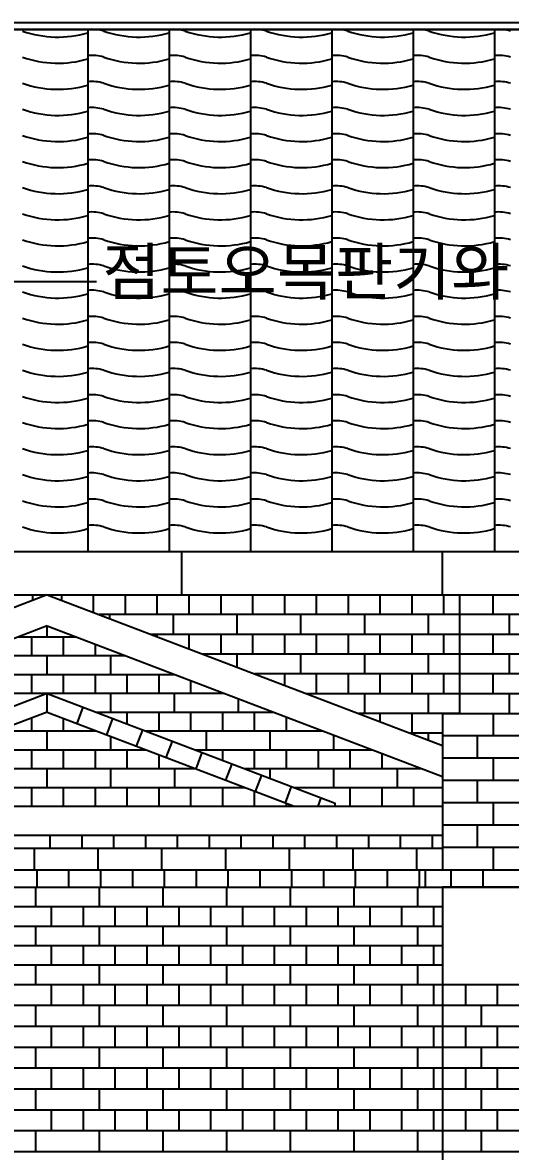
# Model space of a CAD drawing. Extents: x 101185 to 134825, y -129942 to -106182.
# Drawn here: x 118349 to 120034, y -118024 to -114124 of the extents above; entities that cross this region are included whole.
import ezdxf

# ---------------------------------------------------------------- set-up
doc = ezdxf.new("R2010")
doc.units = 0
doc.header["$LTSCALE"] = 50
doc.header["$MEASUREMENT"] = 0
for name, color, linetype in [('DIM', 7, 'CONTINUOUS'), ('ele-3', 6, 'CONTINUOUS'), ('h', 5, 'CONTINUOUS'), ('HAT', 5, 'CONTINUOUS'), ('W-1', 3, 'CONTINUOUS'), ('WALLI', 4, 'CONTINUOUS'), ('WID', 4, 'CONTINUOUS')]:
    doc.layers.add(name, color=color, linetype=linetype)
doc.styles.add('현창', font='HYWULM_0.TTF')

msp = doc.modelspace()

# ---------------------------------------------------------------- linework, layer by layer
at = {"layer": 'DIM'}
msp.add_line((117795.9, -115018.3), (118604.3, -115018.3), dxfattribs=at)
at = {"layer": 'ele-3'}
for p, q in [((112683.4, -114124.2), (123125.3, -114124.2)), ((117069.4, -117178.5), (119799.4, -117178.5)), ((117069.4, -117245.7), (119799.4, -117245.7)), ((117069.4, -117312.9), (119799.4, -117312.9)), ((117069.4, -117380.1), (119799.4, -117380.1)), ((117069.4, -117447.3), (119799.4, -117447.3))]:
    msp.add_line(p, q, dxfattribs=at)
for points in [[(118399.4, -117111.3), (118399.4, -117051.3)], [(118509.4, -117111.3), (118509.4, -117051.3)], [(118619.4, -117111.3), (118619.4, -117051.3)], [(118729.4, -117111.3), (118729.4, -117051.3)], [(118839.4, -117111.3), (118839.4, -117051.3)], [(118949.4, -117111.3), (118949.4, -117051.3)], [(119059.4, -117111.3), (119059.4, -117051.3)], [(119169.4, -117111.3), (119169.4, -117051.3)], [(119279.4, -117111.3), (119279.4, -117051.3)], [(119389.4, -117111.3), (119389.4, -117051.3)], [(119499.4, -117111.3), (119499.4, -117051.3)], [(119609.4, -117111.3), (119609.4, -117051.3)], [(119719.4, -117111.3), (119719.4, -117051.3)], [(119829.4, -117111.3), (119829.4, -117051.3)], [(119939.4, -117111.3), (119939.4, -117051.3)], [(118394.4, -117178.5), (118394.4, -117111.3)], [(118614.4, -117178.5), (118614.4, -117111.3)], [(118834.4, -117178.5), (118834.4, -117111.3)], [(119054.4, -117178.5), (119054.4, -117111.3)], [(119274.4, -117178.5), (119274.4, -117111.3)], [(119494.4, -117178.5), (119494.4, -117111.3)], [(119714.4, -117178.5), (119714.4, -117111.3)], [(118449.4, -117245.7), (118449.4, -117178.5)], [(118559.4, -117245.7), (118559.4, -117178.5)], [(118669.4, -117245.7), (118669.4, -117178.5)], [(118779.4, -117245.7), (118779.4, -117178.5)], [(118889.4, -117245.7), (118889.4, -117178.5)], [(118999.4, -117245.7), (118999.4, -117178.5)], [(119109.4, -117245.7), (119109.4, -117178.5)], [(119219.4, -117245.7), (119219.4, -117178.5)], [(119329.4, -117245.7), (119329.4, -117178.5)], [(119439.4, -117245.7), (119439.4, -117178.5)], [(119549.4, -117245.7), (119549.4, -117178.5)], [(119659.4, -117245.7), (119659.4, -117178.5)], [(119769.4, -117245.7), (119769.4, -117178.5)], [(118394.4, -117312.9), (118394.4, -117245.7)], [(118614.4, -117312.9), (118614.4, -117245.7)], [(118834.4, -117312.9), (118834.4, -117245.7)], [(119054.4, -117312.9), (119054.4, -117245.7)], [(119274.4, -117312.9), (119274.4, -117245.7)], [(119494.4, -117312.9), (119494.4, -117245.7)], [(119714.4, -117312.9), (119714.4, -117245.7)], [(118449.4, -117380.1), (118449.4, -117312.9)], [(118559.4, -117380.1), (118559.4, -117312.9)], [(118669.4, -117380.1), (118669.4, -117312.9)], [(118779.4, -117380.1), (118779.4, -117312.9)], [(118889.4, -117380.1), (118889.4, -117312.9)], [(118999.4, -117380.1), (118999.4, -117312.9)], [(119109.4, -117380.1), (119109.4, -117312.9)], [(119219.4, -117380.1), (119219.4, -117312.9)], [(119329.4, -117380.1), (119329.4, -117312.9)], [(119439.4, -117380.1), (119439.4, -117312.9)], [(119549.4, -117380.1), (119549.4, -117312.9)], [(119659.4, -117380.1), (119659.4, -117312.9)], [(119769.4, -117380.1), (119769.4, -117312.9)], [(118394.4, -117447.3), (118394.4, -117380.1)], [(118614.4, -117447.3), (118614.4, -117380.1)], [(118834.4, -117447.3), (118834.4, -117380.1)], [(119054.4, -117447.3), (119054.4, -117380.1)], [(119274.4, -117447.3), (119274.4, -117380.1)], [(119494.4, -117447.3), (119494.4, -117380.1)], [(119714.4, -117447.3), (119714.4, -117380.1)]]:
    msp.add_lwpolyline(points, dxfattribs=at)
at = {"layer": 'h'}
for p, q in [((118899.4, -116101.3), (118899.4, -115951.3)), ((119859.4, -116169.7), (118613.6, -116169.7)), ((118649.4, -116169.7), (118649.4, -116183.3)), ((118869.4, -116169.7), (118869.4, -116238)), ((119089.4, -116169.7), (119089.4, -116238)), ((119309.4, -116169.7), (119309.4, -116238)), ((119529.4, -116169.7), (119529.4, -116238)), ((119749.4, -116169.7), (119749.4, -116238)), ((118434.4, -116246.3), (118434.4, -116208.4)), ((118334.7, -116246.3), (118534, -116246.3)), ((118379.4, -116246.3), (118379.4, -116311.3)), ((118489.4, -116246.3), (118489.4, -116311.3)), ((119859.4, -116238), (118792.8, -116238)), ((118599.4, -116271.3), (118599.4, -116311.3)), ((118164.3, -116311.3), (118704.4, -116311.3)), ((118434.4, -116376.3), (118434.4, -116311.3)), ((118654.3, -116376.3), (118654.3, -116311.3)), ((119859.4, -116306.3), (118972, -116306.3)), ((119089.4, -116306.3), (119089.4, -116351.1)), ((119309.4, -116306.3), (119309.4, -116374.7)), ((119529.4, -116306.3), (119529.4, -116374.7)), ((119749.4, -116306.3), (119749.4, -116374.7)), ((117993.8, -116376.3), (118874.9, -116376.3)), ((118379.4, -116376.3), (118379.4, -116441.3)), ((118489.4, -116376.3), (118489.4, -116441.3)), ((118599.4, -116376.3), (118599.4, -116441.3)), ((118709.4, -116376.3), (118709.4, -116441.3)), ((118819.4, -116376.3), (118819.4, -116441.3)), ((119859.4, -116374.7), (119151.3, -116374.7)), ((118929.4, -116397.1), (118929.4, -116441.3)), ((117823.3, -116441.3), (119045.4, -116441.3)), ((118434.4, -116506.3), (118434.4, -116442.1)), ((118654.3, -116506.3), (118654.3, -116441.3)), ((118874.3, -116506.3), (118874.3, -116441.3)), ((119859.4, -116443), (119330.5, -116443)), ((119529.4, -116443), (119529.4, -116511.3)), ((119749.4, -116443), (119749.4, -116511.3)), ((118537.1, -116545.5), (118558.5, -116489.5)), ((119094.3, -116506.3), (119094.3, -116460)), ((118379.4, -116527.3), (118379.4, -116571.3)), ((118489.4, -116527.3), (118489.4, -116571.3)), ((118602.8, -116506.3), (119215.9, -116506.3)), ((118639.9, -116584.7), (118661.3, -116528.7)), ((118709.4, -116506.3), (118709.4, -116547)), ((118819.4, -116506.3), (118819.4, -116571.3)), ((118929.4, -116506.3), (118929.4, -116571.3)), ((119039.4, -116506.3), (119039.4, -116571.3)), ((119149.4, -116506.3), (119149.4, -116571.3)), ((119259.4, -116522.9), (119259.4, -116571.3)), ((119859.4, -116511.3), (119509.7, -116511.3)), ((119974.4, -116511.3), (119974.4, -116588.5)), ((118263.9, -116571.3), (118604.8, -116571.3)), ((118434.4, -116636.3), (118434.4, -116571.3)), ((118742.7, -116623.9), (118764.1, -116567.8)), ((118773.3, -116571.3), (119386.4, -116571.3)), ((118984.3, -116636.3), (118984.3, -116571.3)), ((119204.3, -116636.3), (119204.3, -116571.3)), ((118654.4, -116636.3), (118654.4, -116590.2)), ((118845.5, -116663.1), (118866.9, -116607)), ((119424.3, -116636.3), (119424.3, -116585.8)), ((119799.4, -116579.7), (119688.9, -116579.7)), ((119749.4, -116579.7), (119749.4, -116602.7)), ((120259.4, -116588.5), (119799.4, -116588.5)), ((119919.4, -116588.5), (119919.4, -116665.6)), ((118093.4, -116636.3), (118775.3, -116636.3)), ((118379.4, -116636.3), (118379.4, -116701.3)), ((118489.4, -116636.3), (118489.4, -116701.3)), ((118599.4, -116636.3), (118599.4, -116701.3)), ((118709.4, -116636.3), (118709.4, -116701.3)), ((118943.7, -116636.3), (119556.9, -116636.3)), ((118948.3, -116702.3), (118969.6, -116646.2)), ((119039.4, -116636.3), (119039.4, -116672.8)), ((119149.4, -116636.3), (119149.4, -116701.3)), ((119259.4, -116636.3), (119259.4, -116701.3)), ((119369.4, -116636.3), (119369.4, -116701.3)), ((119479.4, -116636.3), (119479.4, -116701.3)), ((119589.4, -116648.7), (119589.4, -116701.3)), ((118819.4, -116653.1), (118819.4, -116701.3)), ((119051, -116741.5), (119072.4, -116685.4)), ((120259.4, -116665.6), (119799.4, -116665.6)), ((119974.4, -116665.6), (119974.4, -116742.8)), ((117922.9, -116701.3), (118945.8, -116701.3)), ((118434.4, -116766.3), (118434.4, -116701.3)), ((118654.4, -116766.3), (118654.4, -116701.3)), ((118874.4, -116766.3), (118874.4, -116701.3)), ((118929.4, -116695.1), (118929.4, -116701.3)), ((119114.2, -116701.3), (119727.3, -116701.3)), ((119153.8, -116780.7), (119175.2, -116724.6)), ((119204.3, -116735.7), (119204.3, -116701.3)), ((119424.3, -116766.3), (119424.3, -116701.3)), ((119644.3, -116766.3), (119644.3, -116701.3)), ((117752.4, -116766.3), (119116.3, -116766.3)), ((118379.4, -116766.3), (118379.4, -116831.3)), ((118489.4, -116766.3), (118489.4, -116831.3)), ((118599.4, -116766.3), (118599.4, -116831.3)), ((118709.4, -116766.3), (118709.4, -116831.3)), ((118819.4, -116766.3), (118819.4, -116831.3)), ((118929.4, -116766.3), (118929.4, -116831.3)), ((119039.4, -116766.3), (119039.4, -116831.3)), ((119256.6, -116819.9), (119278, -116763.8)), ((119284.7, -116766.3), (119799.4, -116766.3)), ((119479.4, -116766.3), (119479.4, -116831.3)), ((119589.4, -116766.3), (119589.4, -116831.3)), ((119699.4, -116766.3), (119699.4, -116831.3)), ((120259.4, -116742.8), (119799.4, -116742.8)), ((119919.4, -116742.8), (119919.4, -116819.9)), ((119149.4, -116779), (119149.4, -116831.3)), ((119370, -116831.3), (119380.8, -116803)), ((119259.4, -116820.9), (119259.4, -116831.3)), ((120259.4, -116819.9), (119799.4, -116819.9)), ((119974.4, -116819.9), (119974.4, -116897.1)), ((120259.4, -116897.1), (119799.4, -116897.1)), ((119919.4, -116897.1), (119919.4, -116974.2)), ((118444.4, -116976.3), (118444.4, -116931.3)), ((118554.4, -116976.3), (118554.4, -116931.3)), ((118664.4, -116976.3), (118664.4, -116931.3)), ((118774.4, -116976.3), (118774.4, -116931.3)), ((118884.4, -116976.3), (118884.4, -116931.3)), ((118994.4, -116976.3), (118994.4, -116931.3)), ((119104.4, -116976.3), (119104.4, -116931.3)), ((119214.4, -116976.3), (119214.4, -116931.3)), ((119324.4, -116976.3), (119324.4, -116931.3)), ((119434.4, -116976.3), (119434.4, -116931.3)), ((119544.4, -116976.3), (119544.4, -116931.3)), ((119654.4, -116976.3), (119654.4, -116931.3)), ((119764.4, -116976.3), (119764.4, -116931.3)), ((117069.4, -116976.3), (119799.4, -116976.3)), ((118389.4, -116976.3), (118389.4, -117051.3)), ((118609.4, -116976.3), (118609.4, -117051.3)), ((118829.4, -116976.3), (118829.4, -117051.3)), ((119049.4, -116976.3), (119049.4, -117051.3)), ((119269.4, -116976.3), (119269.4, -117051.3)), ((119489.4, -116976.3), (119489.4, -117051.3)), ((119709.4, -116976.3), (119709.4, -117051.3)), ((120259.4, -116974.2), (119799.4, -116974.2)), ((119974.4, -116974.2), (119974.4, -117051.3)), ((117069.4, -117519.4), (119799.4, -117519.4)), ((117069.4, -117591.5), (119799.4, -117591.5)), ((117069.4, -117663.6), (119799.4, -117663.6)), ((117069.4, -117735.7), (119799.4, -117735.7)), ((117069.4, -117807.9), (119799.4, -117807.9)), ((117069.4, -117880), (119799.4, -117880)), ((117069.4, -117952.1), (119799.4, -117952.1)), ((117069.4, -118024.2), (119799.4, -118024.2))]:
    msp.add_line(p, q, dxfattribs=at)
for points in [[(118384.4, -116120.4), (118384.4, -116101.3)], [(118484.4, -116120.4), (118484.4, -116101.3)], [(118594.4, -116162.4), (118594.4, -116101.3)], [(118704.4, -116169.7), (118704.4, -116101.3)], [(118814.4, -116169.7), (118814.4, -116101.3)], [(118924.4, -116169.7), (118924.4, -116101.3)], [(119034.4, -116169.7), (119034.4, -116101.3)], [(119144.4, -116169.7), (119144.4, -116101.3)], [(119254.4, -116169.7), (119254.4, -116101.3)], [(119364.4, -116169.7), (119364.4, -116101.3)], [(119474.4, -116169.7), (119474.4, -116101.3)], [(119584.4, -116169.7), (119584.4, -116101.3)], [(119694.4, -116169.7), (119694.4, -116101.3)], [(119804.4, -116169.7), (119804.4, -116101.3)], [(118814.4, -116246.2), (118814.4, -116238)], [(118924.4, -116288.2), (118924.4, -116238)], [(119034.4, -116306.3), (119034.4, -116238)], [(119144.4, -116306.3), (119144.4, -116238)], [(119254.4, -116306.3), (119254.4, -116238)], [(119364.4, -116306.3), (119364.4, -116238)], [(119474.4, -116306.3), (119474.4, -116238)], [(119584.4, -116306.3), (119584.4, -116238)], [(119694.4, -116306.3), (119694.4, -116238)], [(119804.4, -116306.3), (119804.4, -116238)], [(119254.4, -116414), (119254.4, -116374.7)], [(119364.4, -116443), (119364.4, -116374.7)], [(119474.4, -116443), (119474.4, -116374.7)], [(119584.4, -116443), (119584.4, -116374.7)], [(119694.4, -116443), (119694.4, -116374.7)], [(119804.4, -116443), (119804.4, -116374.7)], [(119584.4, -116539.8), (119584.4, -116511.3)], [(119694.4, -116579.7), (119694.4, -116511.3)], [(118449.4, -117519.4), (118449.4, -117447.3)], [(118559.4, -117519.4), (118559.4, -117447.3)], [(118669.4, -117519.4), (118669.4, -117447.3)], [(118779.4, -117519.4), (118779.4, -117447.3)], [(118889.4, -117519.4), (118889.4, -117447.3)], [(118999.4, -117519.4), (118999.4, -117447.3)], [(119109.4, -117519.4), (119109.4, -117447.3)], [(119219.4, -117519.4), (119219.4, -117447.3)], [(119329.4, -117519.4), (119329.4, -117447.3)], [(119439.4, -117519.4), (119439.4, -117447.3)], [(119549.4, -117519.4), (119549.4, -117447.3)], [(119659.4, -117519.4), (119659.4, -117447.3)], [(119769.4, -117519.4), (119769.4, -117447.3)], [(118394.4, -117591.5), (118394.4, -117519.4)], [(118614.4, -117591.5), (118614.4, -117519.4)], [(118834.4, -117591.5), (118834.4, -117519.4)], [(119054.4, -117591.5), (119054.4, -117519.4)], [(119274.4, -117591.5), (119274.4, -117519.4)], [(119494.4, -117591.5), (119494.4, -117519.4)], [(119714.4, -117591.5), (119714.4, -117519.4)], [(118449.4, -117663.6), (118449.4, -117591.5)], [(118559.4, -117663.6), (118559.4, -117591.5)], [(118669.4, -117663.6), (118669.4, -117591.5)], [(118779.4, -117663.6), (118779.4, -117591.5)], [(118889.4, -117663.6), (118889.4, -117591.5)], [(118999.4, -117663.6), (118999.4, -117591.5)], [(119109.4, -117663.6), (119109.4, -117591.5)], [(119219.4, -117663.6), (119219.4, -117591.5)], [(119329.4, -117663.6), (119329.4, -117591.5)], [(119439.4, -117663.6), (119439.4, -117591.5)], [(119549.4, -117663.6), (119549.4, -117591.5)], [(119659.4, -117663.6), (119659.4, -117591.5)], [(119769.4, -117663.6), (119769.4, -117591.5)], [(118394.4, -117735.7), (118394.4, -117663.6)], [(118614.4, -117735.7), (118614.4, -117663.6)], [(118834.4, -117735.7), (118834.4, -117663.6)], [(119054.4, -117735.7), (119054.4, -117663.6)], [(119274.4, -117735.7), (119274.4, -117663.6)], [(119494.4, -117735.7), (119494.4, -117663.6)], [(119714.4, -117735.7), (119714.4, -117663.6)], [(118449.4, -117807.9), (118449.4, -117735.7)], [(118559.4, -117807.9), (118559.4, -117735.7)], [(118669.4, -117807.9), (118669.4, -117735.7)], [(118779.4, -117807.9), (118779.4, -117735.7)], [(118889.4, -117807.9), (118889.4, -117735.7)], [(118999.4, -117807.9), (118999.4, -117735.7)], [(119109.4, -117807.9), (119109.4, -117735.7)], [(119219.4, -117807.9), (119219.4, -117735.7)], [(119329.4, -117807.9), (119329.4, -117735.7)], [(119439.4, -117807.9), (119439.4, -117735.7)], [(119549.4, -117807.9), (119549.4, -117735.7)], [(119659.4, -117807.9), (119659.4, -117735.7)], [(119769.4, -117807.9), (119769.4, -117735.7)], [(118394.4, -117880), (118394.4, -117807.9)], [(118614.4, -117880), (118614.4, -117807.9)], [(118834.4, -117880), (118834.4, -117807.9)], [(119054.4, -117880), (119054.4, -117807.9)], [(119274.4, -117880), (119274.4, -117807.9)], [(119494.4, -117880), (119494.4, -117807.9)], [(119714.4, -117880), (119714.4, -117807.9)], [(118449.4, -117952.1), (118449.4, -117880)], [(118559.4, -117952.1), (118559.4, -117880)], [(118669.4, -117952.1), (118669.4, -117880)], [(118779.4, -117952.1), (118779.4, -117880)], [(118889.4, -117952.1), (118889.4, -117880)], [(118999.4, -117952.1), (118999.4, -117880)], [(119109.4, -117952.1), (119109.4, -117880)], [(119219.4, -117952.1), (119219.4, -117880)], [(119329.4, -117952.1), (119329.4, -117880)], [(119439.4, -117952.1), (119439.4, -117880)], [(119549.4, -117952.1), (119549.4, -117880)], [(119659.4, -117952.1), (119659.4, -117880)], [(119769.4, -117952.1), (119769.4, -117880)], [(118394.4, -118024.2), (118394.4, -117952.1)], [(118614.4, -118024.2), (118614.4, -117952.1)], [(118834.4, -118024.2), (118834.4, -117952.1)], [(119054.4, -118024.2), (119054.4, -117952.1)], [(119274.4, -118024.2), (119274.4, -117952.1)], [(119494.4, -118024.2), (119494.4, -117952.1)], [(119714.4, -118024.2), (119714.4, -117952.1)]]:
    msp.add_lwpolyline(points, dxfattribs=at)
at = {"layer": 'HAT'}
for centre, radius, start, end in [((118471.4, -113807.3), 367, 250.5449, 286.3543), ((118588.9, -114294.1), 146.7, 73.7335, 95.5336), ((118752.2, -113807.3), 367, 250.5449, 286.3543), ((118869.6, -114294.1), 146.7, 73.7335, 95.5336), ((119032.9, -113807.3), 367, 250.5449, 286.3543), ((119150.4, -114294.1), 146.7, 73.7335, 95.5336), ((119313.7, -113807.3), 367, 250.5449, 286.3543), ((119431.2, -114294.1), 146.7, 73.7335, 95.5336), ((119594.5, -113807.3), 367, 250.5449, 286.3543), ((119712, -114294.1), 146.7, 73.7335, 95.5336), ((119875.3, -113807.3), 367, 250.5449, 286.3543), ((119992.7, -114294.1), 146.7, 73.7335, 95.5336), ((118471.4, -113897.5), 367, 250.5449, 286.3543), ((118588.9, -114384.3), 146.7, 73.7335, 95.5336), ((118752.2, -113897.5), 367, 250.5449, 286.3543), ((118869.6, -114384.3), 146.7, 73.7335, 95.5336), ((119032.9, -113897.5), 367, 250.5449, 286.3543), ((119150.4, -114384.3), 146.7, 73.7335, 95.5336), ((119313.7, -113897.5), 367, 250.5449, 286.3543), ((119431.2, -114384.3), 146.7, 73.7335, 95.5336), ((119594.5, -113897.5), 367, 250.5449, 286.3543), ((119712, -114384.3), 146.7, 73.7335, 95.5336), ((119875.3, -113897.5), 367, 250.5449, 286.3543), ((119992.7, -114384.3), 146.7, 73.7335, 95.5336), ((118471.4, -113987.7), 367, 250.5449, 286.3543), ((118588.9, -114474.4), 146.7, 73.7335, 95.5336), ((118752.2, -113987.7), 367, 250.5449, 286.3543), ((118869.6, -114474.4), 146.7, 73.7335, 95.5336), ((119032.9, -113987.7), 367, 250.5449, 286.3543), ((119150.4, -114474.4), 146.7, 73.7335, 95.5336), ((119313.7, -113987.7), 367, 250.5449, 286.3543), ((119431.2, -114474.4), 146.7, 73.7335, 95.5336), ((119594.5, -113987.7), 367, 250.5449, 286.3543), ((119712, -114474.4), 146.7, 73.7335, 95.5336), ((119875.3, -113987.7), 367, 250.5449, 286.3543), ((119992.7, -114474.4), 146.7, 73.7335, 95.5336), ((118471.4, -114077.8), 367, 250.5449, 286.3543), ((118588.9, -114564.6), 146.7, 73.7335, 95.5336), ((118752.2, -114077.8), 367, 250.5449, 286.3543), ((118869.6, -114564.6), 146.7, 73.7335, 95.5336), ((119032.9, -114077.8), 367, 250.5449, 286.3543), ((119150.4, -114564.6), 146.7, 73.7335, 95.5336), ((119313.7, -114077.8), 367, 250.5449, 286.3543), ((119431.2, -114564.6), 146.7, 73.7335, 95.5336), ((119594.5, -114077.8), 367, 250.5449, 286.3543), ((119712, -114564.6), 146.7, 73.7335, 95.5336), ((119875.3, -114077.8), 367, 250.5449, 286.3543), ((119992.7, -114564.6), 146.7, 73.7335, 95.5336), ((118471.4, -114168), 367, 250.5449, 286.3543), ((118588.9, -114654.8), 146.7, 73.7335, 95.5336), ((118752.2, -114168), 367, 250.5449, 286.3543), ((118869.6, -114654.8), 146.7, 73.7335, 95.5336), ((119032.9, -114168), 367, 250.5449, 286.3543), ((119150.4, -114654.8), 146.7, 73.7335, 95.5336), ((119313.7, -114168), 367, 250.5449, 286.3543), ((119431.2, -114654.8), 146.7, 73.7335, 95.5336), ((119594.5, -114168), 367, 250.5449, 286.3543), ((119712, -114654.8), 146.7, 73.7335, 95.5336), ((119875.3, -114168), 367, 250.5449, 286.3543), ((119992.7, -114654.8), 146.7, 73.7335, 95.5336), ((118471.4, -114258.1), 367, 250.5449, 286.3543), ((118588.9, -114744.9), 146.7, 73.7335, 95.5336), ((118752.2, -114258.1), 367, 250.5449, 286.3543), ((118869.6, -114744.9), 146.7, 73.7335, 95.5336), ((119032.9, -114258.1), 367, 250.5449, 286.3543), ((119150.4, -114744.9), 146.7, 73.7335, 95.5336), ((119313.7, -114258.1), 367, 250.5449, 286.3543), ((119431.2, -114744.9), 146.7, 73.7335, 95.5336), ((119594.5, -114258.1), 367, 250.5449, 286.3543), ((119712, -114744.9), 146.7, 73.7335, 95.5336), ((119875.3, -114258.1), 367, 250.5449, 286.3543), ((119992.7, -114744.9), 146.7, 73.7335, 95.5336), ((118471.4, -114348.3), 367, 250.5449, 286.3543), ((118588.9, -114835.1), 146.7, 73.7335, 95.5336), ((118752.2, -114348.3), 367, 250.5449, 286.3543), ((118869.6, -114835.1), 146.7, 73.7335, 95.5336), ((119032.9, -114348.3), 367, 250.5449, 286.3543), ((119150.4, -114835.1), 146.7, 73.7335, 95.5336), ((119313.7, -114348.3), 367, 250.5449, 286.3543), ((119431.2, -114835.1), 146.7, 73.7335, 95.5336), ((119594.5, -114348.3), 367, 250.5449, 286.3543), ((119712, -114835.1), 146.7, 73.7335, 95.5336), ((119875.3, -114348.3), 367, 250.5449, 286.3543), ((119992.7, -114835.1), 146.7, 73.7335, 95.5336), ((118471.4, -114438.5), 367, 250.5449, 286.3543), ((118588.9, -114925.2), 146.7, 73.7335, 95.5336), ((118752.2, -114438.5), 367, 250.5449, 286.3543), ((118869.6, -114925.2), 146.7, 73.7335, 95.5336), ((119032.9, -114438.5), 367, 250.5449, 286.3543), ((119150.4, -114925.2), 146.7, 73.7335, 95.5336), ((119313.7, -114438.5), 367, 250.5449, 286.3543), ((119431.2, -114925.2), 146.7, 73.7335, 95.5336), ((119594.5, -114438.5), 367, 250.5449, 286.3543), ((119712, -114925.2), 146.7, 73.7335, 95.5336), ((119875.3, -114438.5), 367, 250.5449, 286.3543), ((119992.7, -114925.2), 146.7, 73.7335, 95.5336), ((118471.4, -114528.6), 367, 250.5449, 286.3543), ((118588.9, -115015.4), 146.7, 73.7335, 95.5336), ((118752.2, -114528.6), 367, 250.5449, 286.3543), ((118869.6, -115015.4), 146.7, 73.7335, 95.5336), ((119032.9, -114528.6), 367, 250.5449, 286.3543), ((119150.4, -115015.4), 146.7, 73.7335, 95.5336), ((119313.7, -114528.6), 367, 250.5449, 286.3543), ((119431.2, -115015.4), 146.7, 73.7335, 95.5336), ((119594.5, -114528.6), 367, 250.5449, 286.3543), ((119712, -115015.4), 146.7, 73.7335, 95.5336), ((119875.3, -114528.6), 367, 250.5449, 286.3543), ((119992.7, -115015.4), 146.7, 73.7335, 95.5336), ((118471.4, -114618.8), 367, 250.5449, 286.3543), ((118588.9, -115105.6), 146.7, 73.7335, 95.5336), ((118752.2, -114618.8), 367, 250.5449, 286.3543), ((118869.6, -115105.6), 146.7, 73.7335, 95.5336), ((119032.9, -114618.8), 367, 250.5449, 286.3543), ((119150.4, -115105.6), 146.7, 73.7335, 95.5336), ((119313.7, -114618.8), 367, 250.5449, 286.3543), ((119431.2, -115105.6), 146.7, 73.7335, 95.5336), ((119594.5, -114618.8), 367, 250.5449, 286.3543), ((119712, -115105.6), 146.7, 73.7335, 95.5336), ((119875.3, -114618.8), 367, 250.5449, 286.3543), ((119992.7, -115105.6), 146.7, 73.7335, 95.5336), ((118588.9, -115195.7), 146.7, 73.7335, 95.5336), ((118869.6, -115195.7), 146.7, 73.7335, 95.5336), ((119150.4, -115195.7), 146.7, 73.7335, 95.5336), ((119431.2, -115195.7), 146.7, 73.7335, 95.5336), ((119712, -115195.7), 146.7, 73.7335, 95.5336), ((119992.7, -115195.7), 146.7, 73.7335, 95.5336), ((118471.4, -114708.9), 367, 250.5449, 286.3543), ((118752.2, -114708.9), 367, 250.5449, 286.3543), ((119032.9, -114708.9), 367, 250.5449, 286.3543), ((119313.7, -114708.9), 367, 250.5449, 286.3543), ((119594.5, -114708.9), 367, 250.5449, 286.3543), ((119875.3, -114708.9), 367, 250.5449, 286.3543), ((118471.4, -114799.1), 367, 250.5449, 286.3543), ((118588.9, -115285.9), 146.7, 73.7335, 95.5336), ((118752.2, -114799.1), 367, 250.5449, 286.3543), ((118869.6, -115285.9), 146.7, 73.7335, 95.5336), ((119032.9, -114799.1), 367, 250.5449, 286.3543), ((119150.4, -115285.9), 146.7, 73.7335, 95.5336), ((119313.7, -114799.1), 367, 250.5449, 286.3543), ((119431.2, -115285.9), 146.7, 73.7335, 95.5336), ((119594.5, -114799.1), 367, 250.5449, 286.3543), ((119712, -115285.9), 146.7, 73.7335, 95.5336), ((119875.3, -114799.1), 367, 250.5449, 286.3543), ((119992.7, -115285.9), 146.7, 73.7335, 95.5336), ((118471.4, -114889.3), 367, 250.5449, 286.3543), ((118588.9, -115376), 146.7, 73.7335, 95.5336), ((118752.2, -114889.3), 367, 250.5449, 286.3543), ((118869.6, -115376), 146.7, 73.7335, 95.5336), ((119032.9, -114889.3), 367, 250.5449, 286.3543), ((119150.4, -115376), 146.7, 73.7335, 95.5336), ((119313.7, -114889.3), 367, 250.5449, 286.3543), ((119431.2, -115376), 146.7, 73.7335, 95.5336), ((119594.5, -114889.3), 367, 250.5449, 286.3543), ((119712, -115376), 146.7, 73.7335, 95.5336), ((119875.3, -114889.3), 367, 250.5449, 286.3543), ((119992.7, -115376), 146.7, 73.7335, 95.5336), ((118588.9, -115466.2), 146.7, 73.7335, 95.5336), ((118869.6, -115466.2), 146.7, 73.7335, 95.5336), ((119150.4, -115466.2), 146.7, 73.7335, 95.5336), ((119431.2, -115466.2), 146.7, 73.7335, 95.5336), ((119712, -115466.2), 146.7, 73.7335, 95.5336), ((119992.7, -115466.2), 146.7, 73.7335, 95.5336), ((118471.4, -114979.4), 367, 250.5449, 286.3543), ((118752.2, -114979.4), 367, 250.5449, 286.3543), ((119032.9, -114979.4), 367, 250.5449, 286.3543), ((119313.7, -114979.4), 367, 250.5449, 286.3543), ((119594.5, -114979.4), 367, 250.5449, 286.3543), ((119875.3, -114979.4), 367, 250.5449, 286.3543), ((118471.4, -115069.6), 367, 250.5449, 286.3543), ((118588.9, -115556.4), 146.7, 73.7335, 95.5336), ((118752.2, -115069.6), 367, 250.5449, 286.3543), ((118869.6, -115556.4), 146.7, 73.7335, 95.5336), ((119032.9, -115069.6), 367, 250.5449, 286.3543), ((119150.4, -115556.4), 146.7, 73.7335, 95.5336), ((119313.7, -115069.6), 367, 250.5449, 286.3543), ((119431.2, -115556.4), 146.7, 73.7335, 95.5336), ((119594.5, -115069.6), 367, 250.5449, 286.3543), ((119712, -115556.4), 146.7, 73.7335, 95.5336), ((119875.3, -115069.6), 367, 250.5449, 286.3543), ((119992.7, -115556.4), 146.7, 73.7335, 95.5336), ((118471.4, -115159.7), 367, 250.5449, 286.3543), ((118588.9, -115646.5), 146.7, 73.7335, 95.5336), ((118752.2, -115159.7), 367, 250.5449, 286.3543), ((118869.6, -115646.5), 146.7, 73.7335, 95.5336), ((119032.9, -115159.7), 367, 250.5449, 286.3543), ((119150.4, -115646.5), 146.7, 73.7335, 95.5336), ((119313.7, -115159.7), 367, 250.5449, 286.3543), ((119431.2, -115646.5), 146.7, 73.7335, 95.5336), ((119594.5, -115159.7), 367, 250.5449, 286.3543), ((119712, -115646.5), 146.7, 73.7335, 95.5336), ((119875.3, -115159.7), 367, 250.5449, 286.3543), ((119992.7, -115646.5), 146.7, 73.7335, 95.5336), ((118471.4, -115249.9), 367, 250.5449, 286.3543), ((118588.9, -115736.7), 146.7, 73.7335, 95.5336), ((118752.2, -115249.9), 367, 250.5449, 286.3543), ((118869.6, -115736.7), 146.7, 73.7335, 95.5336), ((119032.9, -115249.9), 367, 250.5449, 286.3543), ((119150.4, -115736.7), 146.7, 73.7335, 95.5336), ((119313.7, -115249.9), 367, 250.5449, 286.3543), ((119431.2, -115736.7), 146.7, 73.7335, 95.5336), ((119594.5, -115249.9), 367, 250.5449, 286.3543), ((119712, -115736.7), 146.7, 73.7335, 95.5336), ((119875.3, -115249.9), 367, 250.5449, 286.3543), ((119992.7, -115736.7), 146.7, 73.7335, 95.5336), ((118471.4, -115340), 367, 250.5449, 286.3543), ((118588.9, -115826.8), 146.7, 73.7335, 95.5336), ((118752.2, -115340), 367, 250.5449, 286.3543), ((118869.6, -115826.8), 146.7, 73.7335, 95.5336), ((119032.9, -115340), 367, 250.5449, 286.3543), ((119150.4, -115826.8), 146.7, 73.7335, 95.5336), ((119313.7, -115340), 367, 250.5449, 286.3543), ((119431.2, -115826.8), 146.7, 73.7335, 95.5336), ((119594.5, -115340), 367, 250.5449, 286.3543), ((119712, -115826.8), 146.7, 73.7335, 95.5336), ((119875.3, -115340), 367, 250.5449, 286.3543), ((119992.7, -115826.8), 146.7, 73.7335, 95.5336), ((118471.4, -115430.2), 367, 250.5449, 286.3543), ((118588.9, -115917), 146.7, 73.7335, 95.5336), ((118752.2, -115430.2), 367, 250.5449, 286.3543), ((118869.6, -115917), 146.7, 73.7335, 95.5336), ((119032.9, -115430.2), 367, 250.5449, 286.3543), ((119150.4, -115917), 146.7, 73.7335, 95.5336), ((119313.7, -115430.2), 367, 250.5449, 286.3543), ((119431.2, -115917), 146.7, 73.7335, 95.5336), ((119594.5, -115430.2), 367, 250.5449, 286.3543), ((119712, -115917), 146.7, 73.7335, 95.5336), ((119875.3, -115430.2), 367, 250.5449, 286.3543), ((119992.7, -115917), 146.7, 73.7335, 95.5336), ((118471.4, -115520.4), 367, 250.5449, 286.3543), ((118588.9, -116007.2), 146.7, 73.7335, 95.5336), ((118752.2, -115520.4), 367, 250.5449, 286.3543), ((118869.6, -116007.2), 146.7, 73.7335, 95.5336), ((119032.9, -115520.4), 367, 250.5449, 286.3543), ((119150.4, -116007.2), 146.7, 73.7335, 95.5336), ((119313.7, -115520.4), 367, 250.5449, 286.3543), ((119431.2, -116007.2), 146.7, 73.7335, 95.5336), ((119594.5, -115520.4), 367, 250.5449, 286.3543), ((119712, -116007.2), 146.7, 73.7335, 95.5336), ((119875.3, -115520.4), 367, 250.5449, 286.3543), ((119992.7, -116007.2), 146.7, 73.7335, 95.5336)]:
    msp.add_arc(centre, radius, start, end, dxfattribs=at)
at = {"layer": 'W-1'}
for p, q in [((119799.4, -116511.3), (119799.4, -117051.3)), ((119799.4, -116511.3), (120259.4, -116511.3)), ((113734.4, -117051.3), (123011.9, -117051.3)), ((119739.4, -117051.3), (119739.4, -117111.3)), ((113734.4, -117111.3), (123011.9, -117111.3)), ((119799.4, -117111.3), (119799.4, -120578.8))]:
    msp.add_line(p, q, dxfattribs=at)
at = {"layer": 'WALLI'}
msp.add_line((112689.4, -114148.2), (123119.3, -114148.2), dxfattribs=at)
at = {"layer": 'WID'}
for p, q in [((123099.4, -114148.2), (112709.4, -114148.2)), ((118574.7, -114148.2), (118574.7, -115951.3)), ((118855.5, -114148.2), (118855.5, -115951.3)), ((119136.3, -114148.2), (119136.3, -115951.3)), ((119417, -114148.2), (119417, -115951.3)), ((119697.8, -114148.2), (119697.8, -115951.3)), ((119978.6, -114148.2), (119978.6, -115951.3)), ((116609.4, -115951.3), (120259.4, -115951.3)), ((119799.4, -116101.3), (119799.4, -115951.3)), ((116609.4, -116101.3), (120259.4, -116101.3)), ((118434.4, -116101.3), (117069.4, -116621.8)), ((118434.4, -116101.3), (119799.4, -116621.8)), ((119859.4, -116511.3), (119859.4, -116101.3)), ((120199.4, -116169.7), (119859.4, -116169.7)), ((120029.4, -116169.7), (120029.4, -116238)), ((118434.4, -116208.4), (117069.4, -116728.8)), ((118434.4, -116208.4), (119799.4, -116728.8)), ((120199.4, -116238), (119859.4, -116238)), ((120199.4, -116306.3), (119859.4, -116306.3)), ((120029.4, -116306.3), (120029.4, -116374.7)), ((120199.4, -116374.7), (119859.4, -116374.7)), ((118434.4, -116442.1), (117440.6, -116821)), ((118434.4, -116442.1), (119428.1, -116821)), ((120199.4, -116443), (119859.4, -116443)), ((120029.4, -116443), (120029.4, -116511.3)), ((118434.4, -116506.3), (117581.9, -116831.3)), ((118434.4, -116506.3), (119286.8, -116831.3)), ((117069.4, -116831.3), (119799.4, -116831.3)), ((119428.1, -116831.3), (119428.1, -116821)), ((117069.4, -116931.3), (119799.4, -116931.3)), ((119799.4, -117447.3), (120259.4, -117447.3)), ((119799.4, -117519.4), (120259.4, -117519.4)), ((119799.4, -117591.5), (120259.4, -117591.5)), ((119799.4, -117663.6), (120259.4, -117663.6)), ((119799.4, -117735.7), (120259.4, -117735.7)), ((119799.4, -117807.9), (120259.4, -117807.9)), ((119799.4, -117880), (120259.4, -117880)), ((119799.4, -117952.1), (120259.4, -117952.1)), ((119799.4, -118024.2), (120259.4, -118024.2))]:
    msp.add_line(p, q, dxfattribs=at)
for points in [[(119974.4, -116169.7), (119974.4, -116101.3)], [(119974.4, -116306.3), (119974.4, -116238)], [(119974.4, -116443), (119974.4, -116374.7)], [(120259.4, -117447.3), (120259.4, -117111.3), (119799.4, -117111.3), (119799.4, -117447.3)], [(119879.4, -117519.4), (119879.4, -117447.3)], [(119989.4, -117519.4), (119989.4, -117447.3)], [(119934.4, -117591.5), (119934.4, -117519.4)], [(119879.4, -117663.6), (119879.4, -117591.5)], [(119989.4, -117663.6), (119989.4, -117591.5)], [(119934.4, -117735.7), (119934.4, -117663.6)], [(119879.4, -117807.9), (119879.4, -117735.7)], [(119989.4, -117807.9), (119989.4, -117735.7)], [(119934.4, -117880), (119934.4, -117807.9)], [(119879.4, -117952.1), (119879.4, -117880)], [(119989.4, -117952.1), (119989.4, -117880)], [(119934.4, -118024.2), (119934.4, -117952.1)]]:
    msp.add_lwpolyline(points, dxfattribs=at)

# ---------------------------------------------------------------- texts
at = {"layer": 'DIM', "style": '현창'}
msp.add_text('점토오목판기와 ', height=160, dxfattribs=at).set_placement((118624.7, -115064.5))

doc.saveas('drawing.dxf')
